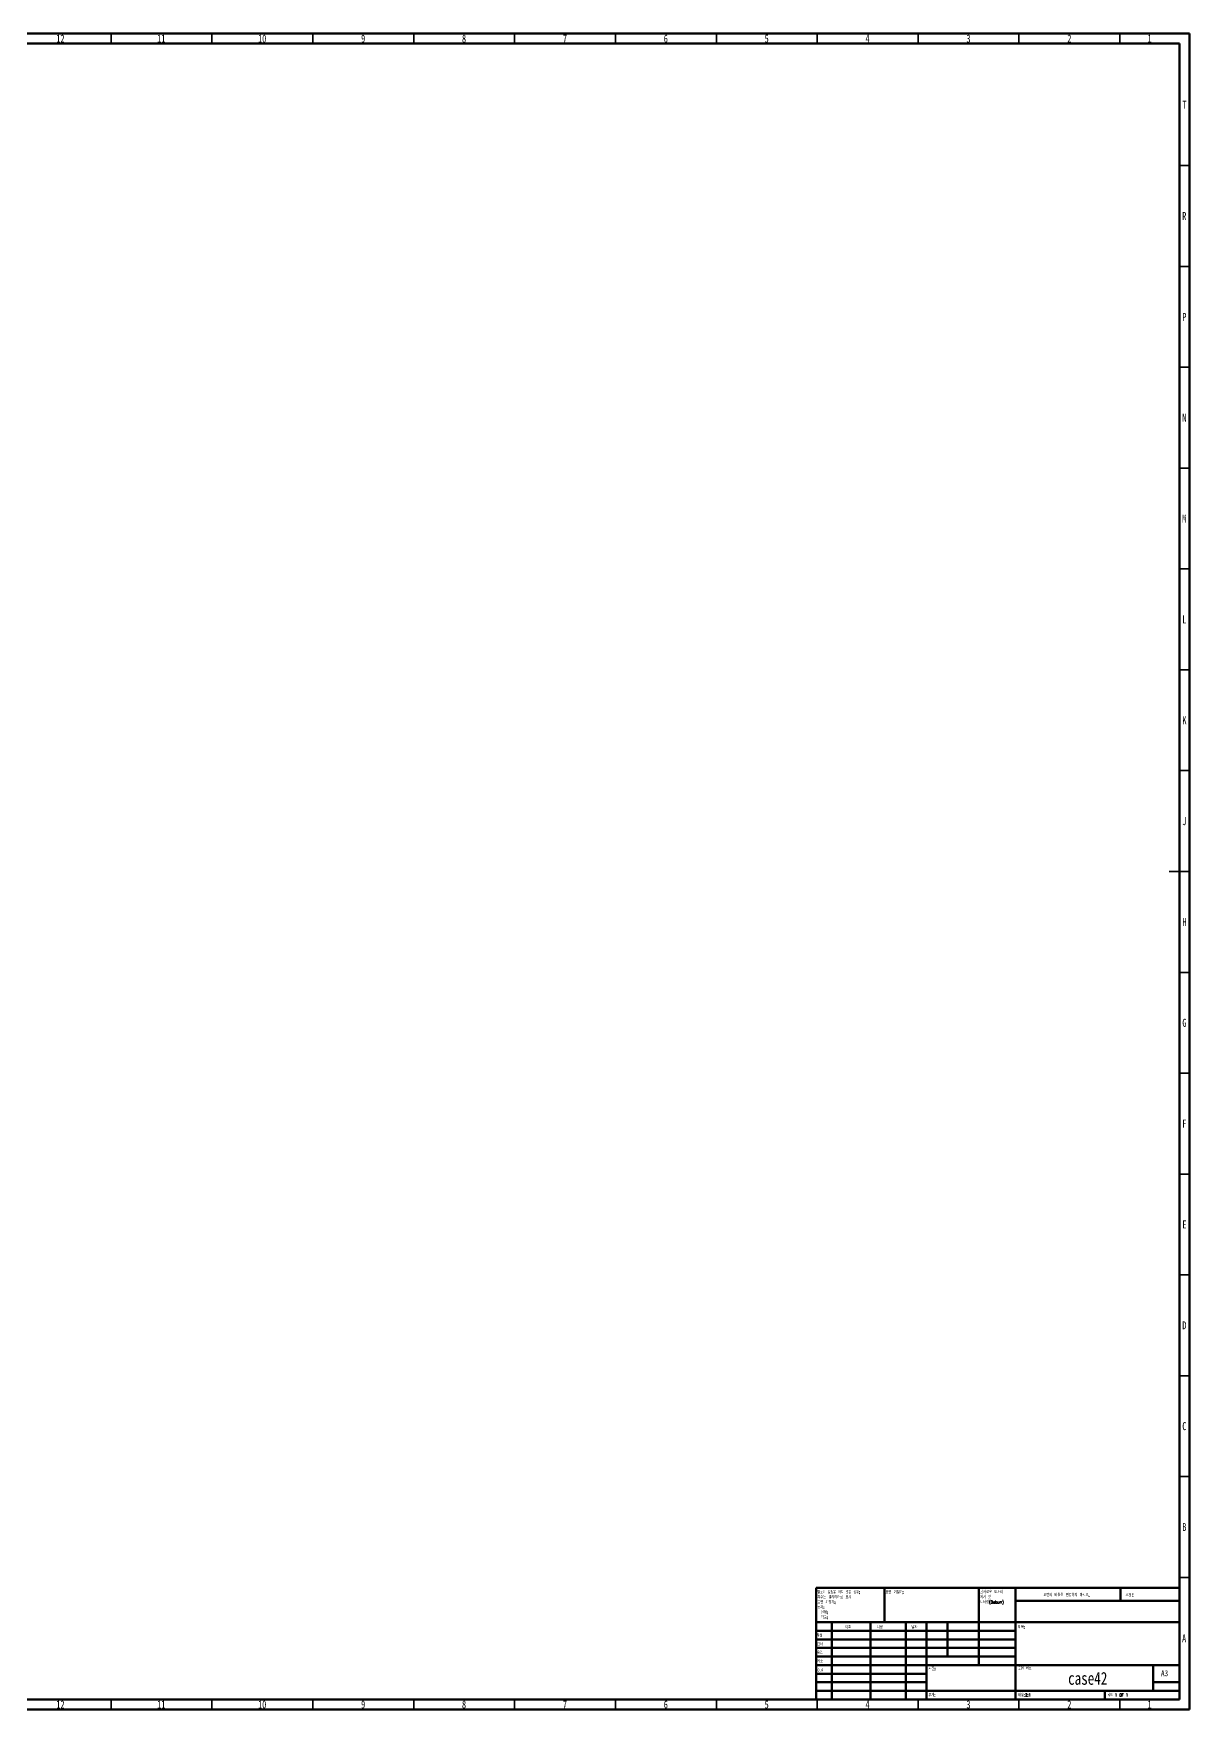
# Model space of a CAD drawing. Header units: millimetres. Extents: x 15 to 1184, y 5 to 836.
# Drawn here: x 611 to 1184, y 5 to 836 of the extents above; entities that cross this region are included whole.
import ezdxf

# ---------------------------------------------------------------- set-up
doc = ezdxf.new("R2010")
doc.units = ezdxf.units.MM
doc.styles.add('SLDTEXTSTYLE0', font='TXT', dxfattribs={"width": 0.75})
doc.styles.add('SLDTEXTSTYLE1', font='TXT', dxfattribs={"width": 0.75, "bigfont": 'bigfont'})
doc.styles.add('SLDTEXTSTYLE2', font='TXT', dxfattribs={"width": 0.691176, "bigfont": 'bigfont'})
doc.styles.add('SLDTEXTSTYLE3', font='TXT', dxfattribs={"width": 0.6875, "bigfont": 'bigfont'})
doc.styles.add('SLDTEXTSTYLE4', font='TXT', dxfattribs={"width": 0.7, "bigfont": 'bigfont'})
doc.styles.add('SLDTEXTSTYLE5', font='TXT', dxfattribs={"width": 0.666667, "bigfont": 'bigfont'})

# ---------------------------------------------------------------- blocks, each defined once
blk = doc.blocks.new('SW_NOTE_0')
at = {"color": 0, "linetype": 'Continuous', "lineweight": 0, "char_height": 1.5, "attachment_point": 1}
for s, insert, style in [('별도의 설정을 하지 않은 경우:', (0, 1.93), 'SLDTEXTSTYLE2'), ('표면 거칠기:', (0, -3.07), 'SLDTEXTSTYLE1'), ('공차:', (0, -5.57), 'SLDTEXTSTYLE1'), ('치수는 밀리미터로 표시', (0, -0.57), 'SLDTEXTSTYLE1'), ('선형:', (1.69, -8.07), 'SLDTEXTSTYLE1'), ('각도:', (1.69, -10.57), 'SLDTEXTSTYLE1')]:
    blk.add_mtext(s, dxfattribs=dict(at, insert=insert, style=style))
blk = doc.blocks.new('SW_NOTE_0_1')
at = {"color": 0, "linetype": 'Continuous', "lineweight": 0, "char_height": 1.5, "attachment_point": 1}
for s, insert, style in [('날카로운 모서리', (0, 1.93), 'SLDTEXTSTYLE1'), ('제거 및', (0, -0.57), 'SLDTEXTSTYLE3'), ('디버링(Deburr)', (0, -3.07), 'SLDTEXTSTYLE1')]:
    blk.add_mtext(s, dxfattribs=dict(at, insert=insert, style=style))

msp = doc.modelspace()

# ---------------------------------------------------------------- linework, layer by layer
at = {"color": 7, "linetype": 'Continuous', "lineweight": 70}
for p, q in [((15, 836), (1184, 836)), ((20, 831), (1179, 831)), ((1179, 831), (1179, 10)), ((1184, 836), (1184, 5)), ((1179, 10), (20, 10)), ((1184, 5), (15, 5))]:
    msp.add_line(p, q, dxfattribs=at)
at = {"color": 7, "linetype": 'Continuous', "lineweight": 35}
for p, q in [((649.5, 831), (649.5, 836)), ((699.5, 831), (699.5, 836)), ((749.5, 831), (749.5, 836)), ((799.5, 831), (799.5, 836)), ((849.5, 831), (849.5, 836)), ((899.5, 831), (899.5, 836)), ((949.5, 831), (949.5, 836)), ((999.5, 831), (999.5, 836)), ((1049.5, 831), (1049.5, 836)), ((1099.5, 831), (1099.5, 836)), ((1149.5, 831), (1149.5, 836)), ((1179, 770.5), (1184, 770.5)), ((1179, 720.5), (1184, 720.5)), ((1179, 670.5), (1184, 670.5)), ((1179, 620.5), (1184, 620.5)), ((1179, 570.5), (1184, 570.5)), ((1179, 520.5), (1184, 520.5)), ((1179, 470.5), (1184, 470.5)), ((1184, 420.5), (1174, 420.5)), ((1179, 420.5), (1184, 420.5)), ((1179, 370.5), (1184, 370.5)), ((1179, 320.5), (1184, 320.5)), ((1179, 270.5), (1184, 270.5)), ((1179, 220.5), (1184, 220.5)), ((1179, 170.5), (1184, 170.5)), ((1179, 120.5), (1184, 120.5)), ((1179, 70.5), (1184, 70.5)), ((649.5, 10), (649.5, 5)), ((699.5, 10), (699.5, 5)), ((749.5, 10), (749.5, 5)), ((799.5, 10), (799.5, 5)), ((849.5, 10), (849.5, 5)), ((899.5, 10), (899.5, 5)), ((949.5, 10), (949.5, 5)), ((999.5, 10), (999.5, 5)), ((1049.5, 10), (1049.5, 5)), ((1099.5, 10), (1099.5, 5)), ((1149.5, 10), (1149.5, 5))]:
    msp.add_line(p, q, dxfattribs=at)
at = {"color": 7, "linetype": 'Continuous', "lineweight": 50}
for p, q in [((999, 65.25), (1179, 65.25)), ((999, 65.25), (999, 10)), ((1032.8, 48.25), (1032.8, 65.25)), ((1079.6, 65.25), (1079.6, 27)), ((1097.8, 65.25), (1097.8, 10)), ((1179, 58.88), (1097.8, 58.88)), ((1149.8, 58.88), (1149.8, 65.25)), ((1179, 48.25), (999, 48.25)), ((1097.8, 44), (999, 44)), ((1006.8, 48.25), (1006.8, 10)), ((1025.99, 48.25), (1025.99, 10)), ((1043.4, 48.25), (1043.4, 10)), ((1053.6, 10), (1053.6, 48.25)), ((1064, 31.25), (1064, 48.25)), ((1097.8, 39.75), (999, 39.75)), ((1097.8, 35.5), (999, 35.5)), ((1097.8, 31.25), (999, 31.25)), ((1053.6, 27), (999, 27)), ((1053.6, 27), (1179, 27)), ((1166, 14.25), (1166, 27)), ((1053.6, 22.75), (999, 22.75)), ((1053.6, 18.5), (999, 18.5)), ((1179, 18.5), (1166, 18.5)), ((999, 14.25), (1179, 14.25)), ((1142, 10), (1142, 14.25))]:
    msp.add_line(p, q, dxfattribs=at)

# ---------------------------------------------------------------- block references
at = {"color": 7, "linetype": 'Continuous', "lineweight": 0}
for name, p in [('SW_NOTE_0', (999.59, 61.99)), ('SW_NOTE_0_1', (1080.31, 62.07))]:
    msp.add_blockref(name, p, dxfattribs=at)

# ---------------------------------------------------------------- texts
for s, insert, char_height, attachment_point, style in [('12', (624.42, 835.47), 3.969, 2, 'SLDTEXTSTYLE0'), ('11', (674.42, 835.47), 3.969, 2, 'SLDTEXTSTYLE0'), ('10', (724.42, 835.47), 3.969, 2, 'SLDTEXTSTYLE0'), ('9', (774.46, 835.47), 3.97, 2, 'SLDTEXTSTYLE0'), ('8', (824.46, 835.47), 3.97, 2, 'SLDTEXTSTYLE0'), ('7', (874.46, 835.47), 3.97, 2, 'SLDTEXTSTYLE0'), ('6', (924.46, 835.47), 3.97, 2, 'SLDTEXTSTYLE0'), ('5', (974.46, 835.47), 3.97, 2, 'SLDTEXTSTYLE0'), ('4', (1024.46, 835.47), 3.97, 2, 'SLDTEXTSTYLE0'), ('3', (1074.46, 835.47), 3.97, 2, 'SLDTEXTSTYLE0'), ('2', (1124.46, 835.47), 3.97, 2, 'SLDTEXTSTYLE0'), ('1', (1164.21, 835.47), 3.97, 2, 'SLDTEXTSTYLE0'), ('T', (1181.49, 802.72), 3.97, 2, 'SLDTEXTSTYLE0'), ('R', (1181.44, 747.47), 3.97, 2, 'SLDTEXTSTYLE0'), ('P', (1181.48, 697.47), 3.97, 2, 'SLDTEXTSTYLE0'), ('N', (1181.46, 647.47), 3.97, 2, 'SLDTEXTSTYLE0'), ('M', (1181.36, 597.47), 3.97, 2, 'SLDTEXTSTYLE0'), ('L', (1181.45, 547.47), 3.97, 2, 'SLDTEXTSTYLE0'), ('K', (1181.49, 497.47), 3.97, 2, 'SLDTEXTSTYLE0'), ('J', (1181.47, 447.47), 3.97, 2, 'SLDTEXTSTYLE0'), ('H', (1181.49, 397.47), 3.97, 2, 'SLDTEXTSTYLE0'), ('G', (1181.49, 347.47), 3.97, 2, 'SLDTEXTSTYLE0'), ('F', (1181.46, 297.47), 3.97, 2, 'SLDTEXTSTYLE0'), ('E', (1181.51, 247.47), 3.97, 2, 'SLDTEXTSTYLE0'), ('D', (1181.45, 197.47), 3.97, 2, 'SLDTEXTSTYLE0'), ('C', (1181.46, 147.47), 3.97, 2, 'SLDTEXTSTYLE0'), ('B', (1181.47, 97.47), 3.97, 2, 'SLDTEXTSTYLE0'), ('표면 거칠기:', (1033.37, 63.92), 1.5, 1, 'SLDTEXTSTYLE1'), ('도면의 배율을 변경하지 마시오.', (1111.61, 62.53), 1.5, 1, 'SLDTEXTSTYLE1'), ('수정본', (1152.33, 62.33), 1.5, 1, 'SLDTEXTSTYLE1'), ('작성', (999.21, 42.43), 1.5, 1, 'SLDTEXTSTYLE1'), ('이름', (1013.32, 46.5), 1.5, 1, 'SLDTEXTSTYLE1'), ('서명', (1029.03, 46.56), 1.5, 1, 'SLDTEXTSTYLE1'), ('날짜', (1046.21, 46.58), 1.5, 1, 'SLDTEXTSTYLE1'), ('제목:', (1098.96, 46.58), 1.5, 1, 'SLDTEXTSTYLE1'), ('A', (1181.34, 42.22), 3.97, 2, 'SLDTEXTSTYLE0'), ('승인', (999.4, 34.06), 1.5, 1, 'SLDTEXTSTYLE1'), ('검사', (999.41, 38.15), 1.5, 1, 'SLDTEXTSTYLE1'), ('제조', (999.46, 29.73), 1.5, 1, 'SLDTEXTSTYLE1'), ('Q.A', (999.67, 25.35), 1.5, 1, 'SLDTEXTSTYLE0'), ('재질:', (1054.65, 25.99), 1.5, 1, 'SLDTEXTSTYLE1'), ('도면 번호', (1099.07, 25.99), 1.5, 1, 'SLDTEXTSTYLE4'), ('case42', (1133.57, 23.61), 6.35, 2, 'SLDTEXTSTYLE0'), ('A3', (1169.87, 24.41), 2.91, 1, 'SLDTEXTSTYLE0'), ('12', (624.42, 9.47), 3.969, 2, 'SLDTEXTSTYLE0'), ('11', (674.42, 9.47), 3.969, 2, 'SLDTEXTSTYLE0'), ('10', (724.42, 9.47), 3.969, 2, 'SLDTEXTSTYLE0'), ('9', (774.46, 9.47), 3.97, 2, 'SLDTEXTSTYLE0'), ('8', (824.46, 9.47), 3.97, 2, 'SLDTEXTSTYLE0'), ('7', (874.46, 9.47), 3.97, 2, 'SLDTEXTSTYLE0'), ('6', (924.46, 9.47), 3.97, 2, 'SLDTEXTSTYLE0'), ('5', (974.46, 9.47), 3.97, 2, 'SLDTEXTSTYLE0'), ('4', (1024.46, 9.47), 3.97, 2, 'SLDTEXTSTYLE0'), ('무게:', (1054.62, 12.95), 1.499, 1, 'SLDTEXTSTYLE1'), ('3', (1074.46, 9.47), 3.97, 2, 'SLDTEXTSTYLE0'), ('배율:2:1', (1099.07, 12.9), 1.5, 1, 'SLDTEXTSTYLE1'), ('2', (1124.46, 9.47), 3.97, 2, 'SLDTEXTSTYLE0'), ('시트 1 OF 1', (1143.48, 12.9), 1.5, 1, 'SLDTEXTSTYLE5'), ('1', (1164.21, 9.47), 3.97, 2, 'SLDTEXTSTYLE0')]:
    msp.add_mtext(s, dxfattribs=dict(at, insert=insert, char_height=char_height, attachment_point=attachment_point, style=style))

doc.saveas('drawing.dxf')
